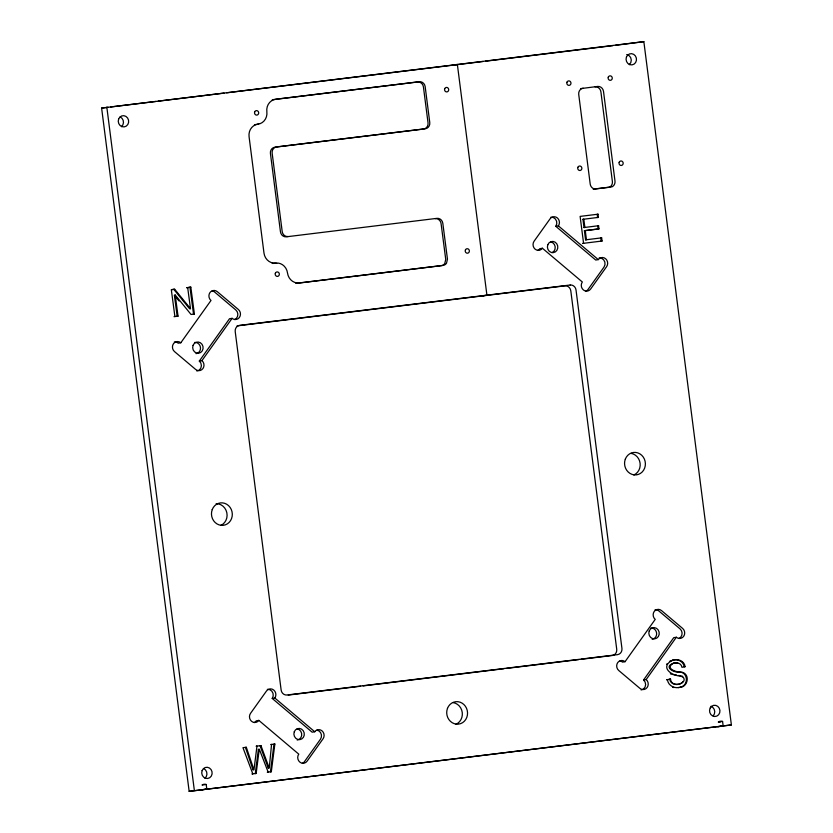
<?xml version="1.0" encoding="UTF-8"?>
<svg xmlns="http://www.w3.org/2000/svg" width="833" height="833" viewBox="0 0 833 833"><rect width="100%" height="100%" fill="white"/><g stroke="black" fill="none" stroke-linecap="round" stroke-linejoin="round"><path stroke-width="1.25" d="M268.476 766.766L268.372 768.276L260.073 745.754L260.948 745.618L269.236 768.13L271.558 744.4M253.211 768.744L253.086 770.015L245.454 747.43L246.318 747.284L253.961 769.879L256.981 746.066L256.116 746.212L260.948 745.618M274.859 744.025L273.984 744.171L270.454 771.847L271.319 771.712L274.859 744.025L270.683 744.546M258.688 750.012A81.592 75.147 80.8 0 1 258.407 749.242L255.283 773.586L256.158 773.44L259.271 749.106L268.153 772.066M666.671 664.474L667.212 663.537M682.539 682.102L682.925 681.519M174.336 341.999A5.644 5.206 80.8 0 1 178.2 343.196L180.803 342.769L210.988 300.474A5.644 5.206 80.8 0 1 209.968 292.55A5.644 5.206 80.8 0 1 217.278 291.665L238.394 309.512A5.644 5.206 80.8 0 1 239.415 317.435A5.644 5.206 80.8 0 1 232.115 318.321L229.502 318.747L199.326 361.043A5.644 5.206 80.8 0 1 196.9 371.049M180.803 342.769A5.644 5.206 80.8 0 0 173.503 343.665A5.644 5.206 80.8 0 0 174.513 351.588L195.64 369.435A5.644 5.206 80.8 0 0 202.94 368.54A5.644 5.206 80.8 0 0 201.93 360.627L232.115 318.321M619.939 660.944A5.644 5.206 80.8 0 1 622.438 662.11L625.042 661.694L655.217 619.388A5.644 5.206 80.8 0 1 654.207 611.474A5.644 5.206 80.8 0 1 661.506 610.579L682.633 628.436A5.644 5.206 80.8 0 1 683.654 636.35A5.644 5.206 80.8 0 1 676.344 637.245L673.741 637.661L643.565 679.967A5.644 5.206 80.8 0 1 641.129 689.974M625.042 661.694A5.644 5.206 80.8 0 0 617.732 662.579A5.644 5.206 80.8 0 0 618.752 670.503L639.879 688.35A5.644 5.206 80.8 0 0 647.179 687.464A5.644 5.206 80.8 0 0 646.169 679.541L676.344 637.245M682.092 682.633C678.26 686.038 670.44 684.872 669.649 679.134L670.523 678.999C671.034 688.797 690.297 683.362 682.112 676.032C672.648 676.802 658.768 667.264 672.45 660.277M673.033 663.391C664.505 668.899 677.25 672.575 682.258 672.252C690.526 674.584 687.766 687.444 679.551 687.392M669.44 661.392L673.585 659.986M680.738 687.069C688.527 685.299 688.204 672.72 679.978 672.033C673.397 673.21 662.808 666.254 674.126 663.078M670.523 678.999L666.598 679.811L667.462 679.666C668.004 685.299 673.928 688.631 679.197 687.475M672.71 660.132C677.75 658.476 684.466 660.819 685.08 666.671L681.967 667.316C681.488 663.786 677.625 662.037 674.407 663.037M678.333 687.61L680.415 687.256M101.616 108.071L643.847 41.65L731.384 724.929L189.153 791.35L101.616 108.071L108.061 107.28M452.152 65.266L457.359 64.422L486.92 295.174L481.703 296.017M643.847 41.65L615.493 45.315M598.042 214.206L597.178 214.352L597.584 217.517L598.448 217.382L598.042 214.206L580.122 216.393L583.569 243.278L582.704 243.423L602.061 241.018L601.655 237.853L585.578 239.842L584.402 230.699L598.979 228.877L598.573 225.722L583.995 227.544L582.944 219.308L583.808 219.173L584.87 227.399L583.995 227.544M550.905 217.184A5.644 5.206 80.8 0 1 555.778 226.295L558.381 225.868L598.302 259.615A5.644 5.206 80.8 0 1 605.601 258.719A5.644 5.206 80.8 0 1 606.622 266.643L590.649 289.02A5.644 5.206 80.8 0 1 583.35 289.915A5.644 5.206 80.8 0 1 582.329 281.991L542.408 248.255A5.644 5.206 80.8 0 1 535.109 249.15A5.644 5.206 80.8 0 1 534.088 241.226L550.061 218.84A5.644 5.206 80.8 0 1 557.371 217.954A5.644 5.206 80.8 0 1 558.381 225.868M173.805 289.384L174.67 289.238L190.497 308.668L189.622 308.804L173.805 289.384L171.567 289.676M190.819 287.166L186.811 287.718L190.819 287.166L194.401 314.031L193.537 314.176L189.955 287.312M598.573 225.722L597.709 225.868L598.115 229.023L584.402 230.699M175.222 295.028L174.347 295.163L177.169 316.28L178.033 316.134L175.222 295.028L191.049 314.468L194.401 314.031M598.115 229.023L598.979 228.877M585.578 239.842L586.442 239.706L585.266 230.554M601.655 237.853L600.791 237.988L601.197 241.164L602.061 241.018M542.408 248.255L539.805 248.682A5.644 5.206 80.8 0 1 537.681 250.41M598.302 259.615L595.699 260.031L555.778 226.295M199.326 361.043L201.93 360.627M267.341 689.328A5.644 5.206 80.8 0 1 272.214 698.439L274.817 698.023L314.739 731.759A5.644 5.206 80.8 0 1 322.038 730.864A5.644 5.206 80.8 0 1 323.058 738.788L307.085 761.175A5.644 5.206 80.8 0 1 299.786 762.06A5.644 5.206 80.8 0 1 298.766 754.146L258.844 720.399A5.644 5.206 80.8 0 1 251.545 721.295A5.644 5.206 80.8 0 1 250.525 713.371L266.498 690.994A5.644 5.206 80.8 0 1 273.807 690.099A5.644 5.206 80.8 0 1 274.817 698.023M258.844 720.399L256.241 720.826A5.644 5.206 80.8 0 1 254.117 722.555M685.08 666.671L684.216 666.817C683.685 661.881 678.489 659.018 673.866 659.923M314.739 731.759L312.136 732.176L272.214 698.439M643.565 679.967L646.169 679.541M189.153 791.35L731.384 724.929M201.576 789.83L206.792 788.986L206.22 784.509L202.013 785.019A5.644 5.196 80.8 0 1 206.22 784.509M718.41 722.128L720.493 721.795M717.942 726.782L723.159 725.939L722.575 721.451L718.379 721.972A5.644 5.196 80.8 0 1 722.575 721.451M673.262 663.224L675.271 662.901M174.67 289.238L171.306 289.676L174.899 316.54M174.024 316.675L178.033 316.134M110.643 106.968L155.75 101.459M158.322 101.147L224.046 93.119M226.628 92.807L483.015 61.496M485.587 61.184L612.921 45.638M580.559 88.631L597.625 86.445A5.644 5.206 80.8 0 1 603.509 91.411L614.983 181.021A5.644 5.206 80.8 0 1 611.995 186.842L594.575 188.966A5.644 5.206 80.8 0 1 590.201 184.051L578.727 94.441A5.644 5.206 80.8 0 1 583.173 88.215M593.211 189.237L609.392 187.258A5.644 5.206 80.8 0 0 612.38 181.448L600.905 91.838A5.644 5.206 80.8 0 0 595.022 86.861M582.944 219.308L598.448 217.382M237.02 325.89L564.93 285.854A5.644 5.206 80.8 0 1 570.803 290.821L616.722 649.261A5.644 5.206 80.8 0 1 612.276 655.498L581.299 659.278M288.26 695.066L360.554 686.236M363.136 685.913L503.84 668.732M506.422 668.42L578.716 659.59M246.318 747.284L242.955 747.67L252.805 773.826L251.941 773.961L256.158 773.44M267.289 772.212L271.319 771.712M675.563 662.953L677.812 663.328M676.511 675.063L672.835 674.511M678.801 675.438L680.603 675.896M672.543 687.235L673.98 687.558M670.357 673.814L671.596 674.199M681.831 676.552L682.373 677M175.138 296.142L179.095 300.994M187.675 287.572L190.497 308.668M106.832 107.228L194.36 790.507M120.212 116.964A5.644 5.206 80.8 0 1 121.462 126.668M272.224 99.908A11.298 10.402 80.8 0 1 274.005 99.523L417.552 81.998A5.644 5.206 80.8 0 1 423.435 86.965L428.027 122.805A5.644 5.206 80.8 0 1 423.581 129.042L274.869 147.202A5.644 5.206 80.8 0 0 270.423 153.428L280.461 231.834A5.644 5.206 80.8 0 0 286.344 236.811L436.94 218.35A5.644 5.206 80.8 0 1 442.823 223.306L447.467 259.146L446.488 263.27A5.644 5.206 80.8 0 1 443.021 265.394L299.276 282.939A11.298 10.402 80.8 0 1 287.51 273.005A11.298 10.402 80.8 0 0 275.744 263.061A11.298 10.402 80.8 0 1 263.988 253.128L249.067 136.633A11.298 10.402 80.8 0 1 257.959 124.169A11.298 10.402 80.8 0 0 266.852 111.705A11.298 10.402 80.8 0 1 275.744 99.242L419.291 81.717A5.644 5.206 80.8 0 1 425.174 86.684L429.766 122.524A5.644 5.206 80.8 0 1 425.319 128.761L276.598 146.92A5.644 5.206 80.8 0 0 272.152 153.147L282.2 231.564A5.644 5.206 80.8 0 0 288.083 236.53M295.715 283.272A11.298 10.402 80.8 0 0 297.537 283.22L441.282 265.675A5.644 5.206 80.8 0 0 444.749 263.551L445.738 259.427L441.084 223.588A5.644 5.206 80.8 0 0 435.211 218.631M276.733 263.395A11.298 10.402 80.8 0 0 274.015 263.343A11.298 10.402 80.8 0 1 272.193 263.395M254.44 124.835A11.298 10.402 80.8 0 1 256.22 124.45A11.298 10.402 80.8 0 0 258.844 123.742M626.708 54.541A5.644 5.206 80.8 0 1 629.269 64.651M710.893 706.311A5.644 5.206 80.8 0 1 713.215 715.807M203.689 768.557A5.644 5.206 80.8 0 1 204.928 778.261M631.06 453.36A11.298 10.402 80.8 0 1 640.098 463.252A11.298 10.402 80.8 0 1 633.83 474.997M216.143 503.684A11.298 10.402 80.8 0 1 226.836 512.722A11.298 10.402 80.8 0 1 220.735 525.446M453.204 702.615A11.298 10.402 80.8 0 1 462.253 712.496A11.298 10.402 80.8 0 1 455.984 724.252M297.142 728.875A5.644 5.206 80.8 0 1 297.214 740.048M550.655 241.872A5.644 5.206 80.8 0 1 552.04 252.691M650.719 628.051A5.644 5.206 80.8 0 1 656.602 633.018A5.644 5.206 80.8 0 1 652.156 639.244M194.578 342.457A5.644 5.206 80.8 0 1 200.461 347.423A5.644 5.206 80.8 0 1 196.015 353.65M655.04 609.808A5.644 5.206 80.8 0 1 658.903 610.995L680.03 628.853A5.644 5.206 80.8 0 1 678.916 638.505M234.677 319.591A5.644 5.206 80.8 0 0 235.791 309.938L214.664 292.081A5.644 5.206 80.8 0 0 212.165 290.915M316.936 730.125A5.644 5.206 80.8 0 1 320.455 739.204L304.482 761.591A5.644 5.206 80.8 0 1 302.348 763.32M585.911 291.175A5.644 5.206 80.8 0 0 588.046 289.447L604.019 267.06A5.644 5.206 80.8 0 0 599.146 257.949M570.136 285.011L239.665 325.359A5.644 5.206 80.8 0 0 235.218 331.596L281.137 690.036A5.644 5.206 80.8 0 0 287.01 695.003L617.492 654.655A5.644 5.206 80.8 0 0 621.939 648.418L576.02 289.978A5.644 5.206 80.8 0 0 570.136 285.011M118.63 119.036A5.644 5.206 80.8 0 0 124.179 126.887A5.644 5.206 80.8 0 0 127.574 117.942A5.644 5.206 80.8 0 0 118.63 119.036M444.697 88.756A2.26 2.083 80.8 0 0 446.915 91.901A2.26 2.083 80.8 0 0 448.269 88.319A2.26 2.083 80.8 0 0 444.697 88.756M275.338 273.255A2.26 2.083 80.8 0 0 277.556 276.4A2.26 2.083 80.8 0 0 278.909 272.818A2.26 2.083 80.8 0 0 275.338 273.255M254.669 111.955A2.26 2.083 80.8 0 0 256.887 115.1A2.26 2.083 80.8 0 0 258.251 111.518A2.26 2.083 80.8 0 0 254.669 111.955M465.501 249.744A2.26 2.083 80.8 0 0 467.251 253.211A2.26 2.083 80.8 0 0 469.114 249.91A2.26 2.083 80.8 0 0 465.501 249.744M710.237 707.925A5.644 5.206 80.8 0 0 714.745 716.505A5.644 5.206 80.8 0 0 719.264 708.185A5.644 5.206 80.8 0 0 710.237 707.925M202.107 770.629A5.644 5.206 80.8 0 0 207.656 778.48A5.644 5.206 80.8 0 0 211.051 769.536A5.644 5.206 80.8 0 0 202.107 770.629M447.467 708.404A11.298 10.402 80.8 0 0 458.566 724.116A11.298 10.402 80.8 0 0 465.355 706.217A11.298 10.402 80.8 0 0 447.467 708.404M212.228 509.598A11.298 10.402 80.8 0 0 223.317 525.311A11.298 10.402 80.8 0 0 230.116 507.412A11.298 10.402 80.8 0 0 212.228 509.598M625.312 459.16A11.298 10.402 80.8 0 0 636.412 474.862A11.298 10.402 80.8 0 0 643.201 456.973A11.298 10.402 80.8 0 0 625.312 459.16M626.447 57.019A5.644 5.206 80.8 0 0 631.987 64.88A5.644 5.206 80.8 0 0 635.392 55.926A5.644 5.206 80.8 0 0 626.447 57.019M608.257 77.188A2.26 2.083 80.8 0 0 610.474 80.322A2.26 2.083 80.8 0 0 611.839 76.751A2.26 2.083 80.8 0 0 608.257 77.188M619.169 162.31A2.26 2.083 80.8 0 0 621.387 165.455A2.26 2.083 80.8 0 0 622.74 161.873A2.26 2.083 80.8 0 0 619.169 162.31M566.95 82.228A2.26 2.083 80.8 0 0 569.168 85.372A2.26 2.083 80.8 0 0 570.532 81.79A2.26 2.083 80.8 0 0 566.95 82.228M577.852 167.36A2.26 2.083 80.8 0 0 580.07 170.494A2.26 2.083 80.8 0 0 581.434 166.923A2.26 2.083 80.8 0 0 577.852 167.36M649.209 630.977A5.644 5.206 80.8 0 0 654.759 638.828A5.644 5.206 80.8 0 0 658.153 629.883A5.644 5.206 80.8 0 0 649.209 630.977M294.268 731.78A5.644 5.206 80.8 0 0 299.818 739.631A5.644 5.206 80.8 0 0 303.212 730.687A5.644 5.206 80.8 0 0 294.268 731.78M547.781 244.777A5.644 5.206 80.8 0 0 553.331 252.628A5.644 5.206 80.8 0 0 556.725 243.684A5.644 5.206 80.8 0 0 547.781 244.777M193.069 345.372A5.644 5.206 80.8 0 0 198.618 353.234A5.644 5.206 80.8 0 0 202.013 344.289A5.644 5.206 80.8 0 0 193.069 345.372"/></g></svg>
